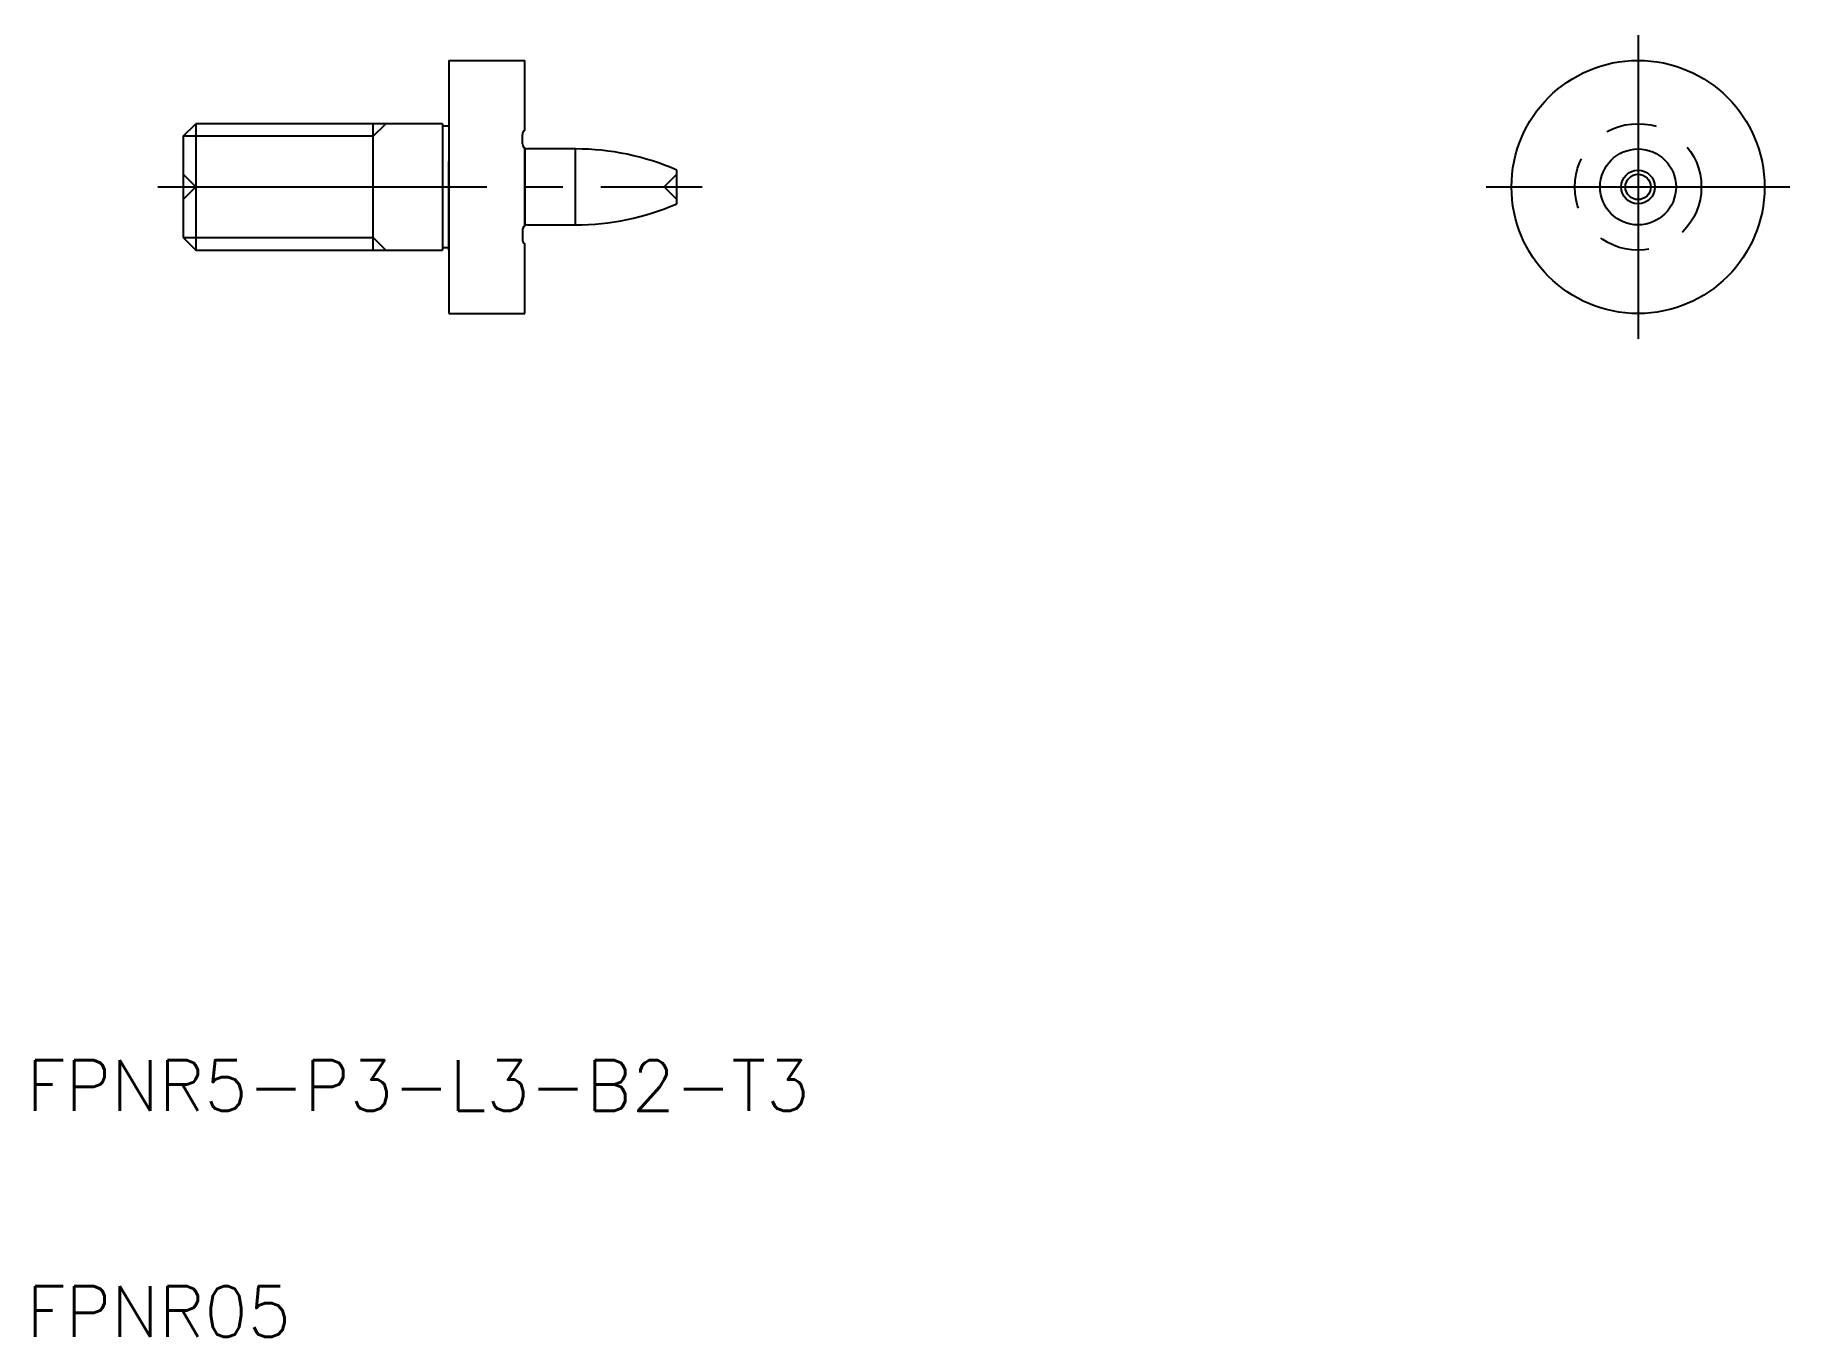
# Model space of a CAD drawing. Extents: x 60.4 to 129.7, y 127 to 178.4.
import ezdxf

# ---------------------------------------------------------------- set-up
doc = ezdxf.new("R2010")
doc.units = 0
doc.linetypes.add('CENTER', pattern=[17.5, 13, -1.5, 1.5, -1.5])
doc.linetypes.add('DASHED', pattern=[3.5, 2, -1.5])
doc.layers.get('0').update_dxf_attribs({"linetype": 'CONTINUOUS'})
doc.layers.add('CENTER', color=1, linetype='CENTER')
doc.styles.get("Standard").update_dxf_attribs({"font": 'txt.shx', "bigfont": '@extfont2.shx'})

msp = doc.modelspace()

# ---------------------------------------------------------------- linework, layer by layer
at = {"color": 7, "linetype": 'CONTINUOUS'}
for p, q in [((76.747, 177.385), (76.747, 167.385)), ((76.747, 177.385), (79.747, 177.385)), ((79.747, 174.635), (79.747, 177.385)), ((66.247, 174.385), (66.747, 174.885)), ((76.497, 174.885), (66.747, 174.885)), ((66.747, 174.885), (66.747, 169.885)), ((73.747, 169.885), (73.747, 174.885)), ((76.497, 174.885), (76.497, 169.885)), ((76.747, 174.785), (76.497, 174.785)), ((66.247, 174.385), (66.247, 170.385)), ((79.647, 174.085), (79.647, 174.461)), ((76.747, 169.885), (76.747, 173.385)), ((79.747, 173.885), (79.747, 170.885)), ((79.747, 170.885), (79.747, 173.885)), ((81.747, 173.885), (79.847, 173.885)), ((81.747, 170.885), (81.747, 173.885)), ((85.747, 171.719), (85.747, 173.05)), ((79.647, 170.685), (79.647, 170.308)), ((79.847, 170.885), (81.747, 170.885)), ((66.247, 170.385), (66.747, 169.885)), ((66.747, 169.885), (76.497, 169.885)), ((76.747, 169.985), (76.497, 169.985)), ((79.747, 167.385), (79.747, 170.135)), ((76.747, 167.385), (79.747, 167.385))]:
    msp.add_line(p, q, dxfattribs=at)
at = {"color": 3, "linetype": 'CONTINUOUS'}
for p, q in [((73.747, 174.385), (74.247, 174.885)), ((73.747, 174.385), (66.247, 174.385)), ((66.247, 170.385), (73.747, 170.385)), ((73.747, 170.385), (74.247, 169.885))]:
    msp.add_line(p, q, dxfattribs=at)
at = {"color": 3, "linetype": 'DASHED'}
for p, q in [((66.247, 172.885), (66.747, 172.385)), ((85.747, 172.885), (85.247, 172.385)), ((66.747, 172.385), (66.247, 171.885)), ((85.247, 172.385), (85.747, 171.885))]:
    msp.add_line(p, q, dxfattribs=at)
at = {"color": 7, "linetype": 'CONTINUOUS'}
for radius in [5, 1.5, 0.665, 0.5]:
    msp.add_circle((123.731, 172.385), radius, dxfattribs=at)
at = {"color": 3, "linetype": 'DASHED'}
msp.add_circle((123.731, 172.385), 2.5, dxfattribs=at)
at = {"color": 7, "linetype": 'CONTINUOUS'}
for centre, radius, start, end in [((79.847, 174.461), 0.2, 120, 180), ((79.847, 174.085), 0.2, 180, 270), ((81.747, 163.885), 10, 66.42182, 90), ((81.747, 180.885), 10, 270, 293.57818), ((79.847, 170.685), 0.2, 90, 180), ((79.847, 170.308), 0.2, 180, 240)]:
    msp.add_arc(centre, radius, start, end, dxfattribs=at)
at = {"layer": 'CENTER', "color": 1, "linetype": 'CENTER'}
for p, q in [((123.731, 178.385), (123.731, 166.385)), ((65.247, 172.385), (86.747, 172.385)), ((117.731, 172.385), (129.731, 172.385))]:
    msp.add_line(p, q, dxfattribs=at)

# ---------------------------------------------------------------- texts
at = {"color": 7, "linetype": 'CONTINUOUS'}
for s, p in [('FPNR5-P3-L3-B2-T3', (60.052, 135.878)), ('FPNR05', (60.052, 126.95))]:
    msp.add_text(s, height=2, dxfattribs=at).set_placement(p)

doc.saveas('drawing.dxf')
